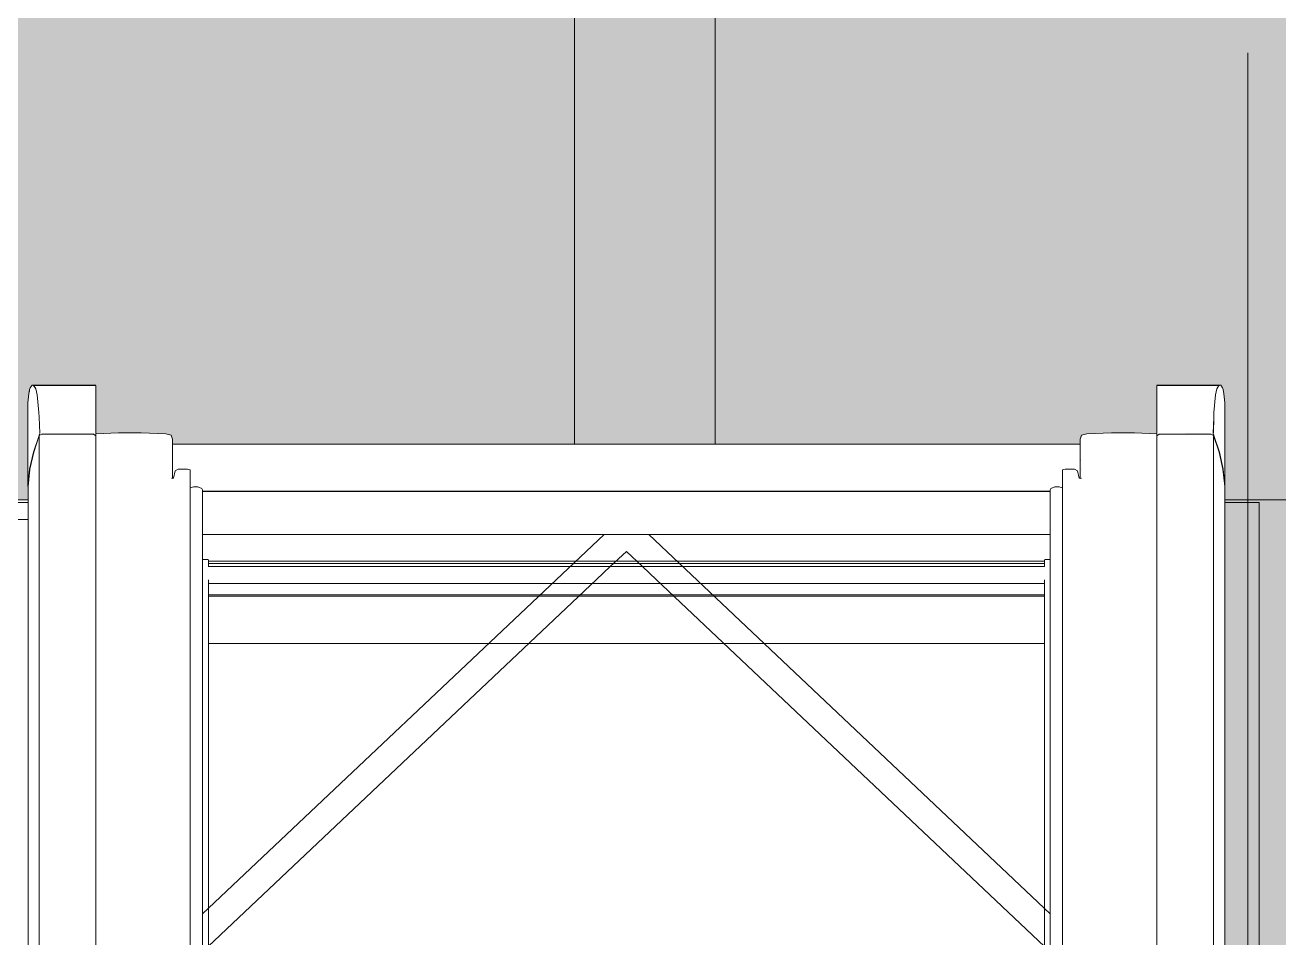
# Model space of a CAD drawing. Header units: metres. Extents: x -3 to 171, y -23 to 41.
# Drawn here: x 17.094 to 17.986, y -2.509 to -1.86 of the extents above; entities that cross this region are included whole.
import ezdxf

# ---------------------------------------------------------------- set-up
doc = ezdxf.new("R2010")
doc.units = ezdxf.units.M
doc.header["$MEASUREMENT"] = 0
for name, pattern in [('Punkt 1_1', [0.075, 0.025, -0.05]), ('Schnittlinie', [0.006, 0.003, -0.0015, 0, -0.0015]), ('Wipeout_Contour', [1, 0, -1])]:
    doc.linetypes.add(name, pattern=pattern)
for name, color, linetype in [('6._Dach PP STG1_1_325 Dachfenster', 7, 'Continuous'), ('6._Dach PP STG1_1_330 Dachaufbau', 7, 'Continuous'), ('6._Dach PP STG1_1_851 Marker Schnitt', 7, 'Continuous'), ('6._Dach PP STG1_1_950 Polierplan Bemaßung', 7, 'Continuous')]:
    doc.layers.add(name, color=color, linetype=linetype)

msp = doc.modelspace()

# ---------------------------------------------------------------- hatches: boundary and pattern name
at = {"layer": '6._Dach PP STG1_1_330 Dachaufbau', "linetype": 'Continuous', "lineweight": 0, "true_color": 0x000000}
h = msp.add_hatch(color=18, dxfattribs=at)
h.paths.add_polyline_path([(18.84003, -4.5), (18.83988, -4.54333), (18.83969, -4.6), (18.97043, -4.6), (18.98599, 0.07), (17.955, 0.07), (17.955, -0.77152), (16.205, -0.77152), (16.205, 0.07), (15.195, 0.07), (15.195, -0.4), (15.505, -0.4), (15.505, -0.73528), (12.655, -0.73528), (12.655, -4.5)])
h.paths.add_polyline_path([(17.93, -3.79873), (16.23, -3.79873), (16.23, -2.1975), (17.93, -2.1975)], flags=0)
h.paths.add_polyline_path([(14.99185, -2.1975), (14.99185, -3.79873), (13.29185, -3.79873), (13.29185, -2.1975)], flags=0)

# ---------------------------------------------------------------- linework, layer by layer
at = {"layer": '6._Dach PP STG1_1_325 Dachfenster', "color": 7, "linetype": 'Continuous', "lineweight": 13, "ltscale": 1000, "true_color": 0xf4f4f4, "flags": 128}
for points in [[(17.94735, -2.19932), (17.97185, -2.19932)], [(17.97185, -4.55782), (17.97185, -2.19932)], [(17.81915, -2.31926), (17.22455, -2.31926)], [(17.22455, -2.3636), (17.81915, -2.3636)]]:
    msp.add_lwpolyline(points, dxfattribs=at)
at = {"layer": '6._Dach PP STG1_1_950 Polierplan Bemaßung', "color": 3, "linetype": 'Punkt 1_1', "lineweight": 0, "ltscale": 1000}
for p, q in [((17.96371, -4.02963), (17.96371, -1.8795)), ((2.05285, -2.1975), (22.9775, -2.1975))]:
    msp.add_line(p, q, dxfattribs=at)

# ---------------------------------------------------------------- next in the draw order: wipeouts: each hides what was drawn before it
at = {"color": 254, "linetype": 'Wipeout_Contour', "lineweight": 0, "ltscale": 72.239485}
msp.add_wipeout([(17.89905, -2.13533), (17.93968, -2.13533), (17.94089, -2.1228), (17.89905, -2.1228)], dxfattribs=at).dxf.layer = '6._Dach PP STG1_1_325 Dachfenster'
at = {"color": 254, "linetype": 'Wipeout_Contour', "lineweight": 0, "ltscale": 52.283931}
msp.add_wipeout([(17.10415, -2.13852), (17.10415, -2.15157), (17.10458, -2.15046)], dxfattribs=at).dxf.layer = '6._Dach PP STG1_1_325 Dachfenster'
at = {"color": 254, "linetype": 'Wipeout_Contour', "lineweight": 0, "ltscale": 68.932781}
msp.add_wipeout([(17.93, -2.22224), (17.93, -2.1975), (16.23, -2.1975), (16.23, -2.22224)], dxfattribs=at).dxf.layer = '6._Dach PP STG1_1_330 Dachaufbau'
at = {"color": 254, "linetype": 'Wipeout_Contour', "lineweight": 0, "ltscale": 68.962485}
msp.add_wipeout([(17.93, -2.27528), (17.93, -2.2576), (16.23, -2.2576), (16.23, -2.27528)], dxfattribs=at).dxf.layer = '6._Dach PP STG1_1_330 Dachaufbau'

# ---------------------------------------------------------------- next in the draw order: linework, layer by layer
at = {"layer": '6._Dach PP STG1_1_325 Dachfenster', "color": 7, "linetype": 'Continuous', "lineweight": 13, "ltscale": 1000, "true_color": 0xf4f4f4, "flags": 128}
msp.add_lwpolyline([(17.06735, -2.19932), (17.09635, -2.19932)], dxfattribs=at)
at = {"layer": '6._Dach PP STG1_1_330 Dachaufbau', "color": 7, "linetype": 'Continuous', "lineweight": 18, "ltscale": 1000, "flags": 128}
for points in [[(17.93, -2.1975), (16.23, -2.1975)], [(16.23, -2.27528), (17.93, -2.27528)]]:
    msp.add_lwpolyline(points, dxfattribs=at)

# ---------------------------------------------------------------- next in the draw order: wipeouts: each hides what was drawn before it
at = {"color": 254, "linetype": 'Wipeout_Contour', "lineweight": 0, "ltscale": 68.948603}
msp.add_wipeout([(17.93, -2.2576), (17.93, -2.22224), (16.23, -2.22224), (16.23, -2.2576)], dxfattribs=at).dxf.layer = '6._Dach PP STG1_1_330 Dachaufbau'

# ---------------------------------------------------------------- next in the draw order: linework, layer by layer
at = {"layer": '6._Dach PP STG1_1_330 Dachaufbau', "color": 7, "linetype": 'Continuous', "lineweight": 18, "ltscale": 1000, "flags": 128}
msp.add_lwpolyline([(17.93, -3.79873), (17.93, -2.1975)], dxfattribs=at)
at = {"layer": '6._Dach PP STG1_1_851 Marker Schnitt', "color": 7, "linetype": 'Schnittlinie', "lineweight": 13, "ltscale": 1000}
for p, q in [((17.48506, 4.805), (17.48506, -22.52309)), ((17.58506, 4.80371), (17.58506, -22.52309))]:
    msp.add_line(p, q, dxfattribs=at)

# ---------------------------------------------------------------- next in the draw order: wipeouts: each hides what was drawn before it
at = {"color": 254, "linetype": 'Wipeout_Contour', "lineweight": 0, "ltscale": 69.28183}
msp.add_wipeout([(17.14465, -2.50942), (17.16055, -2.50891), (17.16055, -2.17519), (17.14465, -2.1757)], dxfattribs=at).dxf.layer = '6._Dach PP STG1_1_325 Dachfenster'
at = {"color": 254, "linetype": 'Wipeout_Contour', "lineweight": 0, "ltscale": 69.511791}
msp.add_wipeout([(17.20975, -2.1755), (17.20975, -2.50919), (17.21165, -2.50968), (17.21165, -2.176)], dxfattribs=at).dxf.layer = '6._Dach PP STG1_1_325 Dachfenster'
at = {"color": 254, "linetype": 'Wipeout_Contour', "lineweight": 0, "ltscale": 72.20829}
msp.add_wipeout([(17.88315, -2.50891), (17.89905, -2.50942), (17.89905, -2.1757), (17.88315, -2.17519)], dxfattribs=at).dxf.layer = '6._Dach PP STG1_1_325 Dachfenster'
at = {"color": 254, "linetype": 'Wipeout_Contour', "lineweight": 0, "ltscale": 69.4597}
msp.add_wipeout([(17.19615, -2.17681), (17.19615, -2.51053), (17.19815, -2.51569), (17.19815, -2.18197)], dxfattribs=at).dxf.layer = '6._Dach PP STG1_1_325 Dachfenster'
at = {"color": 254, "linetype": 'Wipeout_Contour', "lineweight": 0, "ltscale": 72.026353}
msp.add_wipeout([(17.84475, -2.18222), (17.84395, -2.18194), (17.84395, -2.51562), (17.84475, -2.51591)], dxfattribs=at).dxf.layer = '6._Dach PP STG1_1_325 Dachfenster'
at = {"color": 254, "linetype": 'Wipeout_Contour', "lineweight": 0, "ltscale": 85.656647}
msp.add_wipeout([(17.08185, -2.22338), (17.09635, -2.22338), (17.09635, -2.21296), (17.09635, -2.21148), (17.08185, -2.21147)], dxfattribs=at).dxf.layer = '6._Dach PP STG1_1_325 Dachfenster'

# ---------------------------------------------------------------- next in the draw order: wipeouts: each hides what was drawn before it
at = {"color": 254, "linetype": 'Wipeout_Contour', "lineweight": 0, "ltscale": 69.412393}
msp.add_wipeout([(17.17675, -2.50891), (17.19435, -2.50947), (17.19435, -2.17575), (17.17675, -2.17519)], dxfattribs=at).dxf.layer = '6._Dach PP STG1_1_325 Dachfenster'
at = {"color": 254, "linetype": 'Wipeout_Contour', "lineweight": 0, "ltscale": 72.029543}
msp.add_wipeout([(17.84475, -2.18222), (17.84475, -2.51591), (17.84555, -2.51569), (17.84555, -2.18197)], dxfattribs=at).dxf.layer = '6._Dach PP STG1_1_325 Dachfenster'
at = {"color": 254, "linetype": 'Wipeout_Contour', "lineweight": 0, "ltscale": 106.004371}
msp.add_wipeout([(17.82335, -2.21235), (17.22035, -2.21235), (17.22035, -2.2132), (17.22045, -2.21425), (17.82325, -2.21425), (17.82325, -2.21347)], dxfattribs=at).dxf.layer = '6._Dach PP STG1_1_325 Dachfenster'
at = {"color": 254, "linetype": 'Wipeout_Contour', "lineweight": 0, "ltscale": 70.680858}
msp.add_wipeout([(17.22045, -2.21934), (17.22045, -2.2221), (17.82325, -2.2221), (17.82325, -2.21934)], dxfattribs=at).dxf.layer = '6._Dach PP STG1_1_325 Dachfenster'
at = {"color": 254, "linetype": 'Wipeout_Contour', "lineweight": 0, "ltscale": 154.110233}
msp.add_wipeout([(17.08185, -2.22338), (17.08185, -2.84047), (17.09423, -2.84047), (17.09425, -2.79316), (17.09425, -2.77719), (17.09555, -2.76329), (17.09615, -2.76014), (17.09635, -2.75824), (17.09635, -2.22338)], dxfattribs=at).dxf.layer = '6._Dach PP STG1_1_325 Dachfenster'

# ---------------------------------------------------------------- next in the draw order: wipeouts: each hides what was drawn before it
at = {"color": 254, "linetype": 'Wipeout_Contour', "lineweight": 0, "ltscale": 69.345369}
msp.add_wipeout([(17.16055, -2.17519), (17.16055, -2.50891), (17.17675, -2.50891), (17.17675, -2.17519)], dxfattribs=at).dxf.layer = '6._Dach PP STG1_1_325 Dachfenster'
at = {"color": 254, "linetype": 'Wipeout_Contour', "lineweight": 0, "ltscale": 69.451063}
msp.add_wipeout([(17.19435, -2.17575), (17.19435, -2.50947), (17.19615, -2.51053), (17.19615, -2.17681)], dxfattribs=at).dxf.layer = '6._Dach PP STG1_1_325 Dachfenster'
at = {"color": 254, "linetype": 'Wipeout_Contour', "lineweight": 0, "ltscale": 72.020096}
msp.add_wipeout([(17.84395, -2.18194), (17.84265, -2.17678), (17.84265, -2.51046), (17.84395, -2.51562)], dxfattribs=at).dxf.layer = '6._Dach PP STG1_1_325 Dachfenster'
at = {"color": 254, "linetype": 'Wipeout_Contour', "lineweight": 0, "ltscale": 70.676414}
msp.add_wipeout([(17.22035, -2.21235), (17.82335, -2.21235), (17.82335, -2.2115), (17.22035, -2.2115)], dxfattribs=at).dxf.layer = '6._Dach PP STG1_1_325 Dachfenster'

# ---------------------------------------------------------------- next in the draw order: wipeouts: each hides what was drawn before it
at = {"color": 254, "linetype": 'Wipeout_Contour', "lineweight": 0, "ltscale": 69.181674}
msp.add_wipeout([(17.14465, -2.1757), (17.16055, -2.17519), (17.16055, -2.14987), (17.14465, -2.15039)], dxfattribs=at).dxf.layer = '6._Dach PP STG1_1_325 Dachfenster'
at = {"color": 254, "linetype": 'Wipeout_Contour', "lineweight": 0, "ltscale": 71.994851}
msp.add_wipeout([(17.83395, -2.1755), (17.83395, -2.50919), (17.84055, -2.50919), (17.84055, -2.1755)], dxfattribs=at).dxf.layer = '6._Dach PP STG1_1_325 Dachfenster'
at = {"color": 254, "linetype": 'Wipeout_Contour', "lineweight": 0, "ltscale": 69.343159}
msp.add_wipeout([(17.19815, -2.51569), (17.19895, -2.51591), (17.19895, -2.18222), (17.19825, -2.18204)], dxfattribs=at).dxf.layer = '6._Dach PP STG1_1_325 Dachfenster'
at = {"color": 254, "linetype": 'Wipeout_Contour', "lineweight": 0, "ltscale": 70.677855}
msp.add_wipeout([(17.22045, -2.21531), (17.82325, -2.21531), (17.82325, -2.21425), (17.22045, -2.21425)], dxfattribs=at).dxf.layer = '6._Dach PP STG1_1_325 Dachfenster'

# ---------------------------------------------------------------- next in the draw order: wipeouts: each hides what was drawn before it
at = {"color": 254, "linetype": 'Wipeout_Contour', "lineweight": 0, "ltscale": 208.751278}
msp.add_wipeout([(17.09615, -2.18793), (17.09765, -2.17569), (17.10035, -2.16352), (17.10435, -2.15157), (17.10615, -2.15061), (17.14295, -2.15061), (17.14465, -2.15186), (17.14465, -2.15046), (17.10458, -2.15046), (17.10415, -2.15157), (17.10015, -2.16352), (17.09745, -2.17569)], dxfattribs=at).dxf.layer = '6._Dach PP STG1_1_325 Dachfenster'
at = {"color": 254, "linetype": 'Wipeout_Contour', "lineweight": 0, "ltscale": 69.246473}
msp.add_wipeout([(17.16055, -2.17519), (17.17675, -2.17519), (17.17675, -2.14987), (17.16055, -2.14987)], dxfattribs=at).dxf.layer = '6._Dach PP STG1_1_325 Dachfenster'
at = {"color": 254, "linetype": 'Wipeout_Contour', "lineweight": 0, "ltscale": 71.978011}
msp.add_wipeout([(17.83205, -2.176), (17.83205, -2.50968), (17.83395, -2.50919), (17.83395, -2.1755)], dxfattribs=at).dxf.layer = '6._Dach PP STG1_1_325 Dachfenster'
at = {"color": 254, "linetype": 'Wipeout_Contour', "lineweight": 0, "ltscale": 72.012226}
msp.add_wipeout([(17.84055, -2.1755), (17.84055, -2.50919), (17.84265, -2.51046), (17.84265, -2.17678)], dxfattribs=at).dxf.layer = '6._Dach PP STG1_1_325 Dachfenster'
at = {"color": 254, "linetype": 'Wipeout_Contour', "lineweight": 0, "ltscale": 69.470519}
msp.add_wipeout([(17.19895, -2.18222), (17.19895, -2.51591), (17.19975, -2.51562), (17.19975, -2.18194)], dxfattribs=at).dxf.layer = '6._Dach PP STG1_1_325 Dachfenster'
at = {"color": 254, "linetype": 'Wipeout_Contour', "lineweight": 0, "ltscale": 70.678279}
msp.add_wipeout([(17.22045, -2.21595), (17.82325, -2.21595), (17.82325, -2.21531), (17.22045, -2.21531)], dxfattribs=at).dxf.layer = '6._Dach PP STG1_1_325 Dachfenster'

# ---------------------------------------------------------------- next in the draw order: wipeouts: each hides what was drawn before it
at = {"color": 254, "linetype": 'Wipeout_Contour', "lineweight": 0, "ltscale": 86.031492}
msp.add_wipeout([(17.09692, -2.12203), (17.09615, -2.12852), (17.09615, -2.18793), (17.09745, -2.17569), (17.09745, -2.11886)], dxfattribs=at).dxf.layer = '6._Dach PP STG1_1_325 Dachfenster'
at = {"color": 254, "linetype": 'Wipeout_Contour', "lineweight": 0, "ltscale": 69.472345}
msp.add_wipeout([(17.19975, -2.18194), (17.19975, -2.51562), (17.20105, -2.51046), (17.20105, -2.17678)], dxfattribs=at).dxf.layer = '6._Dach PP STG1_1_325 Dachfenster'
at = {"color": 254, "linetype": 'Wipeout_Contour', "lineweight": 0, "ltscale": 72.032797}
msp.add_wipeout([(17.84755, -2.17681), (17.84555, -2.18197), (17.84555, -2.51569), (17.84755, -2.51053)], dxfattribs=at).dxf.layer = '6._Dach PP STG1_1_325 Dachfenster'
at = {"color": 254, "linetype": 'Wipeout_Contour', "lineweight": 0, "ltscale": 70.679485}
msp.add_wipeout([(17.22045, -2.21934), (17.82325, -2.21934), (17.82325, -2.21666), (17.22045, -2.21666)], dxfattribs=at).dxf.layer = '6._Dach PP STG1_1_325 Dachfenster'

# ---------------------------------------------------------------- next in the draw order: wipeouts: each hides what was drawn before it
at = {"color": 254, "linetype": 'Wipeout_Contour', "lineweight": 0, "ltscale": 103.510122}
msp.add_wipeout([(17.09745, -2.17569), (17.10015, -2.16352), (17.10015, -2.11619), (17.09916, -2.11589), (17.09785, -2.11774), (17.09745, -2.11886)], dxfattribs=at).dxf.layer = '6._Dach PP STG1_1_325 Dachfenster'
at = {"color": 254, "linetype": 'Wipeout_Contour', "lineweight": 0, "ltscale": 69.478067}
msp.add_wipeout([(17.20105, -2.17678), (17.20105, -2.51046), (17.20315, -2.50919), (17.20315, -2.1755)], dxfattribs=at).dxf.layer = '6._Dach PP STG1_1_325 Dachfenster'
at = {"color": 254, "linetype": 'Wipeout_Contour', "lineweight": 0, "ltscale": 72.077666}
msp.add_wipeout([(17.84935, -2.17575), (17.84935, -2.50947), (17.86695, -2.50891), (17.86695, -2.17519)], dxfattribs=at).dxf.layer = '6._Dach PP STG1_1_325 Dachfenster'
at = {"color": 254, "linetype": 'Wipeout_Contour', "lineweight": 0, "ltscale": 70.678619}
msp.add_wipeout([(17.22045, -2.21666), (17.82325, -2.21666), (17.82325, -2.21595), (17.22045, -2.21595)], dxfattribs=at).dxf.layer = '6._Dach PP STG1_1_325 Dachfenster'

# ---------------------------------------------------------------- next in the draw order: wipeouts: each hides what was drawn before it
at = {"color": 254, "linetype": 'Wipeout_Contour', "lineweight": 0, "ltscale": 69.024321}
msp.add_wipeout([(17.10282, -2.1228), (17.10403, -2.13533), (17.14465, -2.13533), (17.14465, -2.1228)], dxfattribs=at).dxf.layer = '6._Dach PP STG1_1_325 Dachfenster'
at = {"color": 254, "linetype": 'Wipeout_Contour', "lineweight": 0, "ltscale": 52.449282}
msp.add_wipeout([(17.19435, -2.15044), (17.19435, -2.17575), (17.19815, -2.1515)], dxfattribs=at).dxf.layer = '6._Dach PP STG1_1_325 Dachfenster'
at = {"color": 254, "linetype": 'Wipeout_Contour', "lineweight": 0, "ltscale": 86.198096}
msp.add_wipeout([(17.09635, -2.18793), (17.09635, -2.75824), (17.09745, -2.74788), (17.09765, -2.74698), (17.09765, -2.17569)], dxfattribs=at).dxf.layer = '6._Dach PP STG1_1_325 Dachfenster'
at = {"color": 254, "linetype": 'Wipeout_Contour', "lineweight": 0, "ltscale": 69.495261}
msp.add_wipeout([(17.20975, -2.1755), (17.20315, -2.1755), (17.20315, -2.50919), (17.20975, -2.50919)], dxfattribs=at).dxf.layer = '6._Dach PP STG1_1_325 Dachfenster'
at = {"color": 254, "linetype": 'Wipeout_Contour', "lineweight": 0, "ltscale": 72.039434}
msp.add_wipeout([(17.84755, -2.17681), (17.84755, -2.51053), (17.84935, -2.50947), (17.84935, -2.17575)], dxfattribs=at).dxf.layer = '6._Dach PP STG1_1_325 Dachfenster'
at = {"color": 254, "linetype": 'Wipeout_Contour', "lineweight": 0, "ltscale": 72.144608}
msp.add_wipeout([(17.86695, -2.17519), (17.86695, -2.50891), (17.88315, -2.50891), (17.88315, -2.17519)], dxfattribs=at).dxf.layer = '6._Dach PP STG1_1_325 Dachfenster'

# ---------------------------------------------------------------- next in the draw order: wipeouts: each hides what was drawn before it
at = {"color": 254, "linetype": 'Wipeout_Contour', "lineweight": 0, "ltscale": 137.632585}
msp.add_wipeout([(17.10015, -2.11619), (17.10015, -2.16352), (17.10415, -2.15157), (17.10415, -2.13852), (17.10403, -2.13533), (17.10282, -2.1228), (17.10186, -2.11859), (17.10045, -2.11624)], dxfattribs=at).dxf.layer = '6._Dach PP STG1_1_325 Dachfenster'
at = {"color": 254, "linetype": 'Wipeout_Contour', "lineweight": 0, "ltscale": 52.096966}
msp.add_wipeout([(17.19815, -2.1515), (17.19435, -2.17575), (17.19615, -2.17681)], dxfattribs=at).dxf.layer = '6._Dach PP STG1_1_325 Dachfenster'
at = {"color": 254, "linetype": 'Wipeout_Contour', "lineweight": 0, "ltscale": 54.508065}
msp.add_wipeout([(17.84455, -2.18215), (17.84545, -2.18204), (17.84455, -2.15426)], dxfattribs=at).dxf.layer = '6._Dach PP STG1_1_325 Dachfenster'
at = {"color": 254, "linetype": 'Wipeout_Contour', "lineweight": 0, "ltscale": 247.454942}
msp.add_wipeout([(17.21165, -2.18441), (17.21165, -2.18898), (17.21405, -2.18816), (17.21715, -2.18823), (17.21995, -2.18936), (17.22045, -2.19021), (17.22045, -2.19134), (17.82325, -2.19134), (17.82325, -2.19021), (17.82375, -2.18936), (17.82655, -2.18823), (17.82965, -2.18816), (17.83205, -2.18898), (17.83205, -2.18441)], dxfattribs=at).dxf.layer = '6._Dach PP STG1_1_325 Dachfenster'

# ---------------------------------------------------------------- next in the draw order: wipeouts: each hides what was drawn before it
at = {"color": 254, "linetype": 'Wipeout_Contour', "lineweight": 0, "ltscale": 69.024339}
msp.add_wipeout([(17.14465, -2.11859), (17.10186, -2.11859), (17.10282, -2.1228), (17.14465, -2.1228)], dxfattribs=at).dxf.layer = '6._Dach PP STG1_1_325 Dachfenster'
at = {"color": 254, "linetype": 'Wipeout_Contour', "lineweight": 0, "ltscale": 86.744998}
msp.add_wipeout([(17.14465, -2.13533), (17.10403, -2.13533), (17.10415, -2.13852), (17.10466, -2.15004), (17.14465, -2.15004)], dxfattribs=at).dxf.layer = '6._Dach PP STG1_1_325 Dachfenster'
at = {"color": 254, "linetype": 'Wipeout_Contour', "lineweight": 0, "ltscale": 69.014822}
msp.add_wipeout([(17.19615, -2.17681), (17.19815, -2.1819), (17.19915, -2.15426), (17.19815, -2.1515)], dxfattribs=at).dxf.layer = '6._Dach PP STG1_1_325 Dachfenster'
at = {"color": 254, "linetype": 'Wipeout_Contour', "lineweight": 0, "ltscale": 72.250172}
msp.add_wipeout([(17.84556, -2.15159), (17.84455, -2.15426), (17.84555, -2.1819), (17.84755, -2.17681)], dxfattribs=at).dxf.layer = '6._Dach PP STG1_1_325 Dachfenster'
at = {"color": 254, "linetype": 'Wipeout_Contour', "lineweight": 0, "ltscale": 86.120801}
msp.add_wipeout([(17.10035, -2.16352), (17.09765, -2.17569), (17.09765, -2.74698), (17.10015, -2.73571), (17.10035, -2.73511)], dxfattribs=at).dxf.layer = '6._Dach PP STG1_1_325 Dachfenster'
at = {"color": 254, "linetype": 'Wipeout_Contour', "lineweight": 0, "ltscale": 70.668939}
msp.add_wipeout([(17.22035, -2.20216), (17.82335, -2.20216), (17.82335, -2.19156), (17.22035, -2.19156)], dxfattribs=at).dxf.layer = '6._Dach PP STG1_1_325 Dachfenster'

# ---------------------------------------------------------------- next in the draw order: wipeouts: each hides what was drawn before it
at = {"color": 254, "linetype": 'Wipeout_Contour', "lineweight": 0, "ltscale": 52.270915}
msp.add_wipeout([(17.09916, -2.11589), (17.10015, -2.11619), (17.14465, -2.11624)], dxfattribs=at).dxf.layer = '6._Dach PP STG1_1_325 Dachfenster'
at = {"color": 254, "linetype": 'Wipeout_Contour', "lineweight": 0, "ltscale": 86.105234}
msp.add_wipeout([(17.10435, -2.15157), (17.10035, -2.16352), (17.10035, -2.73511), (17.10415, -2.72376), (17.10435, -2.72323)], dxfattribs=at).dxf.layer = '6._Dach PP STG1_1_325 Dachfenster'
at = {"color": 254, "linetype": 'Wipeout_Contour', "lineweight": 0, "ltscale": 51.788594}
msp.add_wipeout([(17.19815, -2.1819), (17.19895, -2.18222), (17.19915, -2.15426)], dxfattribs=at).dxf.layer = '6._Dach PP STG1_1_325 Dachfenster'
at = {"color": 254, "linetype": 'Wipeout_Contour', "lineweight": 0, "ltscale": 53.404366}
msp.add_wipeout([(17.84555, -2.1515), (17.84935, -2.17575), (17.84935, -2.15044)], dxfattribs=at).dxf.layer = '6._Dach PP STG1_1_325 Dachfenster'
at = {"color": 254, "linetype": 'Wipeout_Contour', "lineweight": 0, "ltscale": 53.260439}
msp.add_wipeout([(17.22035, -2.19156), (17.82335, -2.19156), (17.22035, -2.19134)], dxfattribs=at).dxf.layer = '6._Dach PP STG1_1_325 Dachfenster'
at = {"color": 254, "linetype": 'Wipeout_Contour', "lineweight": 0, "ltscale": 70.67497}
msp.add_wipeout([(17.22035, -2.20648), (17.22035, -2.2115), (17.82335, -2.2115), (17.82335, -2.20648)], dxfattribs=at).dxf.layer = '6._Dach PP STG1_1_325 Dachfenster'

# ---------------------------------------------------------------- next in the draw order: linework, layer by layer
at = {"layer": '6._Dach PP STG1_1_325 Dachfenster', "color": 7, "linetype": 'Continuous', "lineweight": 13, "ltscale": 1000, "flags": 128}
for points in [[(17.09615, -2.12852), (17.09615, -2.18793)], [(17.09635, -2.18793), (17.09635, -2.75824)], [(17.09635, -2.21148), (17.08185, -2.21147), (17.06735, -2.21148)]]:
    msp.add_lwpolyline(points, dxfattribs=at)

# ---------------------------------------------------------------- next in the draw order: wipeouts: each hides what was drawn before it
at = {"color": 254, "linetype": 'Wipeout_Contour', "lineweight": 0, "ltscale": 69.011135}
msp.add_wipeout([(17.14465, -2.11624), (17.10045, -2.11624), (17.10186, -2.11859), (17.14465, -2.11859)], dxfattribs=at).dxf.layer = '6._Dach PP STG1_1_325 Dachfenster'
at = {"color": 254, "linetype": 'Wipeout_Contour', "lineweight": 0, "ltscale": 86.914949}
msp.add_wipeout([(17.10615, -2.15061), (17.10435, -2.15157), (17.10435, -2.72323), (17.1046, -2.72258), (17.10615, -2.72249)], dxfattribs=at).dxf.layer = '6._Dach PP STG1_1_325 Dachfenster'
at = {"color": 254, "linetype": 'Wipeout_Contour', "lineweight": 0, "ltscale": 69.312603}
msp.add_wipeout([(17.17675, -2.14987), (17.17675, -2.17519), (17.19435, -2.17575), (17.19435, -2.15044)], dxfattribs=at).dxf.layer = '6._Dach PP STG1_1_325 Dachfenster'
at = {"color": 254, "linetype": 'Wipeout_Contour', "lineweight": 0, "ltscale": 53.987663}
msp.add_wipeout([(17.84555, -2.1515), (17.84755, -2.17681), (17.84935, -2.17575)], dxfattribs=at).dxf.layer = '6._Dach PP STG1_1_325 Dachfenster'
at = {"color": 254, "linetype": 'Wipeout_Contour', "lineweight": 0, "ltscale": 70.672624}
msp.add_wipeout([(17.22035, -2.20648), (17.82335, -2.20648), (17.82335, -2.20216), (17.22035, -2.20216)], dxfattribs=at).dxf.layer = '6._Dach PP STG1_1_325 Dachfenster'

# ---------------------------------------------------------------- next in the draw order: linework, layer by layer
at = {"layer": '6._Dach PP STG1_1_325 Dachfenster', "color": 7, "linetype": 'Continuous', "lineweight": 13, "ltscale": 1000, "flags": 128}
msp.add_lwpolyline([(17.09916, -2.11589), (17.14465, -2.11589)], dxfattribs=at)

# ---------------------------------------------------------------- next in the draw order: wipeouts: each hides what was drawn before it
at = {"color": 254, "linetype": 'Wipeout_Contour', "lineweight": 0, "ltscale": 69.231184}
msp.add_wipeout([(17.10615, -2.72249), (17.14295, -2.72249), (17.14295, -2.15061), (17.10615, -2.15061)], dxfattribs=at).dxf.layer = '6._Dach PP STG1_1_325 Dachfenster'
at = {"color": 254, "linetype": 'Wipeout_Contour', "lineweight": 0, "ltscale": 70.652912}
msp.add_wipeout([(17.19915, -2.1579), (17.19915, -2.16985), (17.84455, -2.16985), (17.84455, -2.1579)], dxfattribs=at).dxf.layer = '6._Dach PP STG1_1_325 Dachfenster'
at = {"color": 254, "linetype": 'Wipeout_Contour', "lineweight": 0, "ltscale": 71.98138}
msp.add_wipeout([(17.86695, -2.14987), (17.84935, -2.15044), (17.84935, -2.17575), (17.86695, -2.17519)], dxfattribs=at).dxf.layer = '6._Dach PP STG1_1_325 Dachfenster'
at = {"color": 254, "linetype": 'Wipeout_Contour', "lineweight": 0, "ltscale": 86.406467}
msp.add_wipeout([(17.21995, -2.18936), (17.21995, -2.69331), (17.22045, -2.21347), (17.22035, -2.19134), (17.22045, -2.19021)], dxfattribs=at).dxf.layer = '6._Dach PP STG1_1_325 Dachfenster'
at = {"color": 254, "linetype": 'Wipeout_Contour', "lineweight": 0, "ltscale": 127.017523}
msp.add_wipeout([(17.82325, -2.21347), (17.82325, -2.69331), (17.82375, -2.69331), (17.82375, -2.18936), (17.82325, -2.19021), (17.82325, -2.19134), (17.82335, -2.2132)], dxfattribs=at).dxf.layer = '6._Dach PP STG1_1_325 Dachfenster'

# ---------------------------------------------------------------- next in the draw order: linework, layer by layer
at = {"layer": '6._Dach PP STG1_1_325 Dachfenster', "color": 7, "linetype": 'Continuous', "lineweight": 13, "ltscale": 1000, "flags": 128}
for points in [[(17.09615, -2.12852), (17.09692, -2.12203), (17.09745, -2.11886), (17.09785, -2.11774), (17.09916, -2.11589), (17.10015, -2.11619), (17.10186, -2.11859), (17.10282, -2.1228), (17.10403, -2.13533), (17.10415, -2.13852), (17.10466, -2.15004)], [(17.10458, -2.15046), (17.10415, -2.15157), (17.10015, -2.16352), (17.09745, -2.17569), (17.09615, -2.18793)], [(17.09635, -2.18793), (17.09765, -2.17569), (17.10035, -2.16352), (17.10435, -2.15157)], [(17.10435, -2.15157), (17.10615, -2.15061)], [(17.10435, -2.15157), (17.10435, -2.72323)]]:
    msp.add_lwpolyline(points, dxfattribs=at)

# ---------------------------------------------------------------- next in the draw order: wipeouts: each hides what was drawn before it
at = {"color": 254, "linetype": 'Wipeout_Contour', "lineweight": 0, "ltscale": 69.307492}
msp.add_wipeout([(17.14295, -2.15061), (17.14295, -2.72249), (17.14465, -2.72249), (17.14465, -2.15186)], dxfattribs=at).dxf.layer = '6._Dach PP STG1_1_325 Dachfenster'
at = {"color": 254, "linetype": 'Wipeout_Contour', "lineweight": 0, "ltscale": 52.752261}
msp.add_wipeout([(17.84455, -2.15783), (17.19915, -2.15783), (17.84455, -2.1579)], dxfattribs=at).dxf.layer = '6._Dach PP STG1_1_325 Dachfenster'
at = {"color": 254, "linetype": 'Wipeout_Contour', "lineweight": 0, "ltscale": 72.049637}
msp.add_wipeout([(17.86695, -2.14987), (17.86695, -2.17519), (17.88315, -2.17519), (17.88315, -2.14987)], dxfattribs=at).dxf.layer = '6._Dach PP STG1_1_325 Dachfenster'
at = {"color": 254, "linetype": 'Wipeout_Contour', "lineweight": 0, "ltscale": 282.640776}
msp.add_wipeout([(17.84455, -2.16985), (17.19915, -2.16985), (17.19915, -2.18215), (17.19975, -2.18194), (17.20105, -2.17678), (17.20315, -2.1755), (17.20975, -2.1755), (17.21165, -2.176), (17.21165, -2.18441), (17.83205, -2.18441), (17.83205, -2.176), (17.83395, -2.1755), (17.84055, -2.1755), (17.84265, -2.17678), (17.84395, -2.18194), (17.84455, -2.18215)], dxfattribs=at).dxf.layer = '6._Dach PP STG1_1_325 Dachfenster'

# ---------------------------------------------------------------- next in the draw order: linework, layer by layer
at = {"layer": '6._Dach PP STG1_1_325 Dachfenster', "color": 7, "linetype": 'Continuous', "lineweight": 13, "ltscale": 1000, "flags": 128}
for points in [[(17.14465, -2.15004), (17.14465, -2.13533), (17.14465, -2.1228), (17.14465, -2.11859), (17.14465, -2.11624)], [(17.10615, -2.15061), (17.14295, -2.15061)], [(17.14295, -2.15061), (17.14465, -2.15186)], [(17.19815, -2.1515), (17.19435, -2.15044), (17.17675, -2.14987), (17.16055, -2.14987), (17.14465, -2.15039)], [(17.14465, -2.15186), (17.14465, -2.15046)], [(17.14465, -2.15186), (17.14465, -2.72249)], [(17.19915, -2.15426), (17.19815, -2.1515)], [(17.19915, -2.18215), (17.19915, -2.15426)], [(17.19915, -2.15783), (17.84455, -2.15783)], [(17.84455, -2.15426), (17.84555, -2.1515)], [(17.84455, -2.18215), (17.84455, -2.15426)], [(17.20105, -2.17678), (17.20315, -2.1755)], [(17.20315, -2.1755), (17.20975, -2.1755), (17.21165, -2.176)], [(17.83205, -2.176), (17.83395, -2.1755), (17.84055, -2.1755)], [(17.84055, -2.1755), (17.84265, -2.17678)], [(17.19825, -2.18204), (17.19895, -2.18222)], [(17.19895, -2.18222), (17.19975, -2.18194)], [(17.19975, -2.18194), (17.20105, -2.17678)], [(17.84265, -2.17678), (17.84395, -2.18194)], [(17.84395, -2.18194), (17.84475, -2.18222)], [(17.84475, -2.18222), (17.84545, -2.18204)]]:
    msp.add_lwpolyline(points, dxfattribs=at)

# ---------------------------------------------------------------- next in the draw order: wipeouts: each hides what was drawn before it
at = {"color": 254, "linetype": 'Wipeout_Contour', "lineweight": 0, "ltscale": 72.112531}
msp.add_wipeout([(17.88315, -2.17519), (17.89905, -2.1757), (17.89905, -2.15039), (17.88315, -2.14987)], dxfattribs=at).dxf.layer = '6._Dach PP STG1_1_325 Dachfenster'
at = {"color": 254, "linetype": 'Wipeout_Contour', "lineweight": 0, "ltscale": 69.580357}
msp.add_wipeout([(17.21165, -2.18898), (17.21165, -2.69331), (17.21405, -2.69331), (17.21405, -2.18816)], dxfattribs=at).dxf.layer = '6._Dach PP STG1_1_325 Dachfenster'
at = {"color": 254, "linetype": 'Wipeout_Contour', "lineweight": 0, "ltscale": 72.027312}
msp.add_wipeout([(17.83205, -2.18898), (17.82965, -2.18816), (17.82965, -2.69331), (17.83205, -2.69331)], dxfattribs=at).dxf.layer = '6._Dach PP STG1_1_325 Dachfenster'

# ---------------------------------------------------------------- next in the draw order: wipeouts: each hides what was drawn before it
at = {"color": 254, "linetype": 'Wipeout_Contour', "lineweight": 0, "ltscale": 214.347494}
msp.add_wipeout([(17.89905, -2.15046), (17.89905, -2.15186), (17.90075, -2.15061), (17.93755, -2.15061), (17.93935, -2.15157), (17.94335, -2.16352), (17.94605, -2.17569), (17.94735, -2.18793), (17.94625, -2.17569), (17.94355, -2.16352), (17.93955, -2.15157), (17.93913, -2.15046)], dxfattribs=at).dxf.layer = '6._Dach PP STG1_1_325 Dachfenster'
at = {"color": 254, "linetype": 'Wipeout_Contour', "lineweight": 0, "ltscale": 69.60314}
msp.add_wipeout([(17.21715, -2.18823), (17.21715, -2.69331), (17.21995, -2.69331), (17.21995, -2.18936)], dxfattribs=at).dxf.layer = '6._Dach PP STG1_1_325 Dachfenster'
at = {"color": 254, "linetype": 'Wipeout_Contour', "lineweight": 0, "ltscale": 72.004846}
msp.add_wipeout([(17.82375, -2.69331), (17.82655, -2.69331), (17.82655, -2.18823), (17.82375, -2.18936)], dxfattribs=at).dxf.layer = '6._Dach PP STG1_1_325 Dachfenster'

# ---------------------------------------------------------------- next in the draw order: wipeouts: each hides what was drawn before it
at = {"color": 254, "linetype": 'Wipeout_Contour', "lineweight": 0, "ltscale": 126.977705}
msp.add_wipeout([(17.93955, -2.15157), (17.94355, -2.16352), (17.94355, -2.11619), (17.94185, -2.11859), (17.94089, -2.1228), (17.93968, -2.13533), (17.93955, -2.13852)], dxfattribs=at).dxf.layer = '6._Dach PP STG1_1_325 Dachfenster'
at = {"color": 254, "linetype": 'Wipeout_Contour', "lineweight": 0, "ltscale": 69.591078}
msp.add_wipeout([(17.21405, -2.18816), (17.21405, -2.69331), (17.21715, -2.69331), (17.21715, -2.18823)], dxfattribs=at).dxf.layer = '6._Dach PP STG1_1_325 Dachfenster'
at = {"color": 254, "linetype": 'Wipeout_Contour', "lineweight": 0, "ltscale": 72.016174}
msp.add_wipeout([(17.82655, -2.18823), (17.82655, -2.69331), (17.82965, -2.69331), (17.82965, -2.18816)], dxfattribs=at).dxf.layer = '6._Dach PP STG1_1_325 Dachfenster'

# ---------------------------------------------------------------- next in the draw order: linework, layer by layer
at = {"layer": '6._Dach PP STG1_1_325 Dachfenster', "color": 7, "linetype": 'Continuous', "lineweight": 13, "ltscale": 1000, "flags": 128}
for points in [[(17.21165, -2.176), (17.21165, -2.50968), (17.21165, -2.69331)], [(17.83205, -2.176), (17.83205, -2.50968), (17.83205, -2.69331)], [(17.21405, -2.18816), (17.21165, -2.18898)], [(17.21715, -2.18823), (17.21405, -2.18816)], [(17.21995, -2.18936), (17.21715, -2.18823)], [(17.22045, -2.19021), (17.21995, -2.18936)], [(17.22035, -2.19134), (17.82335, -2.19134)], [(17.22035, -2.19156), (17.22035, -2.20216), (17.22035, -2.20648), (17.22035, -2.2115), (17.22035, -2.21235), (17.22035, -2.2132)], [(17.22045, -2.19021), (17.22045, -2.19134)], [(17.82325, -2.19021), (17.82375, -2.18936)], [(17.82325, -2.19021), (17.82325, -2.19134)], [(17.82335, -2.2132), (17.82335, -2.21235), (17.82335, -2.2115), (17.82335, -2.20648), (17.82335, -2.20216), (17.82335, -2.19156)], [(17.82375, -2.18936), (17.82655, -2.18823)], [(17.82655, -2.18823), (17.82965, -2.18816)], [(17.82965, -2.18816), (17.83205, -2.18898)]]:
    msp.add_lwpolyline(points, dxfattribs=at)

# ---------------------------------------------------------------- next in the draw order: wipeouts: each hides what was drawn before it
at = {"color": 254, "linetype": 'Wipeout_Contour', "lineweight": 0, "ltscale": 72.241349}
msp.add_wipeout([(17.89905, -2.11859), (17.94185, -2.11859), (17.94326, -2.11624), (17.89905, -2.11624)], dxfattribs=at).dxf.layer = '6._Dach PP STG1_1_325 Dachfenster'
at = {"color": 254, "linetype": 'Wipeout_Contour', "lineweight": 0, "ltscale": 89.77204}
msp.add_wipeout([(17.93968, -2.13533), (17.89905, -2.13533), (17.89905, -2.15004), (17.93905, -2.15004), (17.93955, -2.13852)], dxfattribs=at).dxf.layer = '6._Dach PP STG1_1_325 Dachfenster'
at = {"color": 254, "linetype": 'Wipeout_Contour', "lineweight": 0, "ltscale": 52.855147}
msp.add_wipeout([(17.22045, -2.22217), (17.22045, -2.49183), (17.50598, -2.22217)], dxfattribs=at).dxf.layer = '6._Dach PP STG1_1_325 Dachfenster'

# ---------------------------------------------------------------- next in the draw order: wipeouts: each hides what was drawn before it
at = {"color": 254, "linetype": 'Wipeout_Contour', "lineweight": 0, "ltscale": 72.231304}
msp.add_wipeout([(17.89905, -2.11859), (17.89905, -2.1228), (17.94089, -2.1228), (17.94185, -2.11859)], dxfattribs=at).dxf.layer = '6._Dach PP STG1_1_325 Dachfenster'
at = {"color": 254, "linetype": 'Wipeout_Contour', "lineweight": 0, "ltscale": 54.70154}
msp.add_wipeout([(17.89905, -2.15046), (17.93913, -2.15046), (17.89905, -2.15004)], dxfattribs=at).dxf.layer = '6._Dach PP STG1_1_325 Dachfenster'
at = {"color": 254, "linetype": 'Wipeout_Contour', "lineweight": 0, "ltscale": 141.683538}
msp.add_wipeout([(17.22045, -2.49183), (17.22045, -2.51658), (17.40759, -2.69331), (17.63611, -2.69331), (17.82325, -2.51658), (17.82325, -2.49183), (17.53773, -2.22217), (17.50598, -2.22217)], dxfattribs=at).dxf.layer = '6._Dach PP STG1_1_325 Dachfenster'

# ---------------------------------------------------------------- next in the draw order: linework, layer by layer
at = {"layer": '6._Dach PP STG1_1_325 Dachfenster', "color": 7, "linetype": 'Continuous', "lineweight": 13, "ltscale": 1000, "flags": 128}
for points in [[(17.22045, -2.21347), (17.22045, -2.69331)], [(17.50598, -2.22217), (17.22045, -2.49183)], [(17.52185, -2.23405), (17.5104, -2.24487), (17.50066, -2.25406), (17.22442, -2.51496)], [(17.22045, -2.23992), (17.22435, -2.23992)], [(17.22455, -2.24013), (17.22455, -2.24487)], [(17.22455, -2.25435), (17.22455, -2.69331)]]:
    msp.add_lwpolyline(points, dxfattribs=at)

# ---------------------------------------------------------------- next in the draw order: wipeouts: each hides what was drawn before it
at = {"color": 254, "linetype": 'Wipeout_Contour', "lineweight": 0, "ltscale": 53.767945}
msp.add_wipeout([(17.93905, -2.15004), (17.93955, -2.15157), (17.93955, -2.13852)], dxfattribs=at).dxf.layer = '6._Dach PP STG1_1_325 Dachfenster'
at = {"color": 254, "linetype": 'Wipeout_Contour', "lineweight": 0, "ltscale": 53.095218}
msp.add_wipeout([(17.53773, -2.22217), (17.82325, -2.49183), (17.82325, -2.22217)], dxfattribs=at).dxf.layer = '6._Dach PP STG1_1_325 Dachfenster'

# ---------------------------------------------------------------- next in the draw order: linework, layer by layer
at = {"layer": '6._Dach PP STG1_1_325 Dachfenster', "color": 7, "linetype": 'Continuous', "lineweight": 13, "ltscale": 1000, "flags": 128}
for points in [[(17.82325, -2.21347), (17.82325, -2.69331)], [(17.22045, -2.2221), (17.82325, -2.2221)], [(17.22045, -2.22217), (17.82325, -2.22217)], [(17.53773, -2.22217), (17.82325, -2.49183)], [(17.52185, -2.23405), (17.53331, -2.24487), (17.54304, -2.25406), (17.81929, -2.51496)], [(17.22442, -2.24487), (17.81929, -2.24487)], [(17.22455, -2.24098), (17.81915, -2.24098)], [(17.22455, -2.24268), (17.81915, -2.24268)], [(17.81915, -2.24013), (17.81915, -2.24487)], [(17.82325, -2.23992), (17.81935, -2.23992)], [(17.81915, -2.25435), (17.81915, -2.69331)], [(17.22455, -2.25689), (17.81915, -2.25689)], [(17.22455, -2.26502), (17.81915, -2.26502)], [(17.22455, -2.2658), (17.81915, -2.2658)], [(17.22455, -2.29953), (17.81915, -2.29953)]]:
    msp.add_lwpolyline(points, dxfattribs=at)

# ---------------------------------------------------------------- next in the draw order: wipeouts: each hides what was drawn before it
at = {"color": 254, "linetype": 'Wipeout_Contour', "lineweight": 0, "ltscale": 108.110719}
msp.add_wipeout([(17.94355, -2.16352), (17.94625, -2.17569), (17.94625, -2.11886), (17.94586, -2.11774), (17.94455, -2.11589), (17.94355, -2.11619)], dxfattribs=at).dxf.layer = '6._Dach PP STG1_1_325 Dachfenster'
at = {"color": 254, "linetype": 'Wipeout_Contour', "lineweight": 0, "ltscale": 72.377218}
msp.add_wipeout([(17.93755, -2.15061), (17.90075, -2.15061), (17.90075, -2.72249), (17.93755, -2.72249)], dxfattribs=at).dxf.layer = '6._Dach PP STG1_1_325 Dachfenster'

# ---------------------------------------------------------------- next in the draw order: wipeouts: each hides what was drawn before it
at = {"color": 254, "linetype": 'Wipeout_Contour', "lineweight": 0, "ltscale": 90.433841}
msp.add_wipeout([(17.94679, -2.12203), (17.94625, -2.11886), (17.94625, -2.17569), (17.94755, -2.18793), (17.94755, -2.12852)], dxfattribs=at).dxf.layer = '6._Dach PP STG1_1_325 Dachfenster'
at = {"color": 254, "linetype": 'Wipeout_Contour', "lineweight": 0, "ltscale": 72.301081}
msp.add_wipeout([(17.89905, -2.15186), (17.89905, -2.72249), (17.90075, -2.72249), (17.90075, -2.15061)], dxfattribs=at).dxf.layer = '6._Dach PP STG1_1_325 Dachfenster'
at = {"color": 254, "linetype": 'Wipeout_Contour', "lineweight": 0, "ltscale": 90.370427}
msp.add_wipeout([(17.93755, -2.15061), (17.93755, -2.72249), (17.93902, -2.72249), (17.93935, -2.72323), (17.93935, -2.15157)], dxfattribs=at).dxf.layer = '6._Dach PP STG1_1_325 Dachfenster'

# ---------------------------------------------------------------- next in the draw order: linework, layer by layer
at = {"layer": '6._Dach PP STG1_1_325 Dachfenster', "color": 7, "linetype": 'Continuous', "lineweight": 13, "ltscale": 1000, "flags": 128}
for points in [[(17.84555, -2.1515), (17.84935, -2.15044), (17.86695, -2.14987), (17.88315, -2.14987), (17.89905, -2.15039)], [(17.89905, -2.15186), (17.89905, -2.15046)], [(17.90075, -2.15061), (17.89905, -2.15186)], [(17.89905, -2.15186), (17.89905, -2.72249)]]:
    msp.add_lwpolyline(points, dxfattribs=at)

# ---------------------------------------------------------------- next in the draw order: wipeouts: each hides what was drawn before it
at = {"color": 254, "linetype": 'Wipeout_Contour', "lineweight": 0, "ltscale": 72.240043}
msp.add_wipeout([(17.89905, -2.11624), (17.94326, -2.11624), (17.94455, -2.11589), (17.89905, -2.11589)], dxfattribs=at).dxf.layer = '6._Dach PP STG1_1_325 Dachfenster'
at = {"color": 254, "linetype": 'Wipeout_Contour', "lineweight": 0, "ltscale": 91.077409}
msp.add_wipeout([(17.94605, -2.17569), (17.94605, -2.74698), (17.94625, -2.74788), (17.94735, -2.75824), (17.94735, -2.18793)], dxfattribs=at).dxf.layer = '6._Dach PP STG1_1_325 Dachfenster'

# ---------------------------------------------------------------- next in the draw order: linework, layer by layer
at = {"layer": '6._Dach PP STG1_1_325 Dachfenster', "color": 7, "linetype": 'Continuous', "lineweight": 13, "ltscale": 1000, "flags": 128}
for points in [[(17.94455, -2.11589), (17.89905, -2.11589)], [(17.89905, -2.15004), (17.89905, -2.13533), (17.89905, -2.1228), (17.89905, -2.11859), (17.89905, -2.11624)]]:
    msp.add_lwpolyline(points, dxfattribs=at)

# ---------------------------------------------------------------- next in the draw order: wipeouts: each hides what was drawn before it
at = {"color": 254, "linetype": 'Wipeout_Contour', "lineweight": 0, "ltscale": 91.134305}
msp.add_wipeout([(17.93935, -2.15157), (17.93935, -2.72323), (17.93955, -2.72376), (17.94335, -2.73511), (17.94335, -2.16352)], dxfattribs=at).dxf.layer = '6._Dach PP STG1_1_325 Dachfenster'

# ---------------------------------------------------------------- next in the draw order: linework, layer by layer
at = {"layer": '6._Dach PP STG1_1_325 Dachfenster', "color": 7, "linetype": 'Continuous', "lineweight": 13, "ltscale": 1000, "flags": 128}
for points in [[(17.93905, -2.15004), (17.93955, -2.13852), (17.93968, -2.13533), (17.94089, -2.1228), (17.94185, -2.11859), (17.94326, -2.11624), (17.94455, -2.11589), (17.94586, -2.11774), (17.94625, -2.11886), (17.94679, -2.12203), (17.94755, -2.12852)], [(17.93755, -2.15061), (17.90075, -2.15061)], [(17.93935, -2.15157), (17.93755, -2.15061)]]:
    msp.add_lwpolyline(points, dxfattribs=at)

# ---------------------------------------------------------------- next in the draw order: wipeouts: each hides what was drawn before it
at = {"color": 254, "linetype": 'Wipeout_Contour', "lineweight": 0, "ltscale": 91.136396}
msp.add_wipeout([(17.94605, -2.17569), (17.94335, -2.16352), (17.94335, -2.73511), (17.94355, -2.73571), (17.94605, -2.74698)], dxfattribs=at).dxf.layer = '6._Dach PP STG1_1_325 Dachfenster'

# ---------------------------------------------------------------- next in the draw order: linework, layer by layer
at = {"layer": '6._Dach PP STG1_1_325 Dachfenster', "color": 7, "linetype": 'Continuous', "lineweight": 13, "ltscale": 1000, "flags": 128}
for points in [[(17.94755, -2.18793), (17.94755, -2.12852)], [(17.94755, -2.18793), (17.94625, -2.17569), (17.94355, -2.16352), (17.93955, -2.15157), (17.93913, -2.15046)], [(17.93935, -2.15157), (17.93935, -2.72323)], [(17.94735, -2.18793), (17.94605, -2.17569), (17.94335, -2.16352), (17.93935, -2.15157)], [(17.94735, -2.18793), (17.94735, -2.75824)]]:
    msp.add_lwpolyline(points, dxfattribs=at)

doc.saveas('drawing.dxf')
